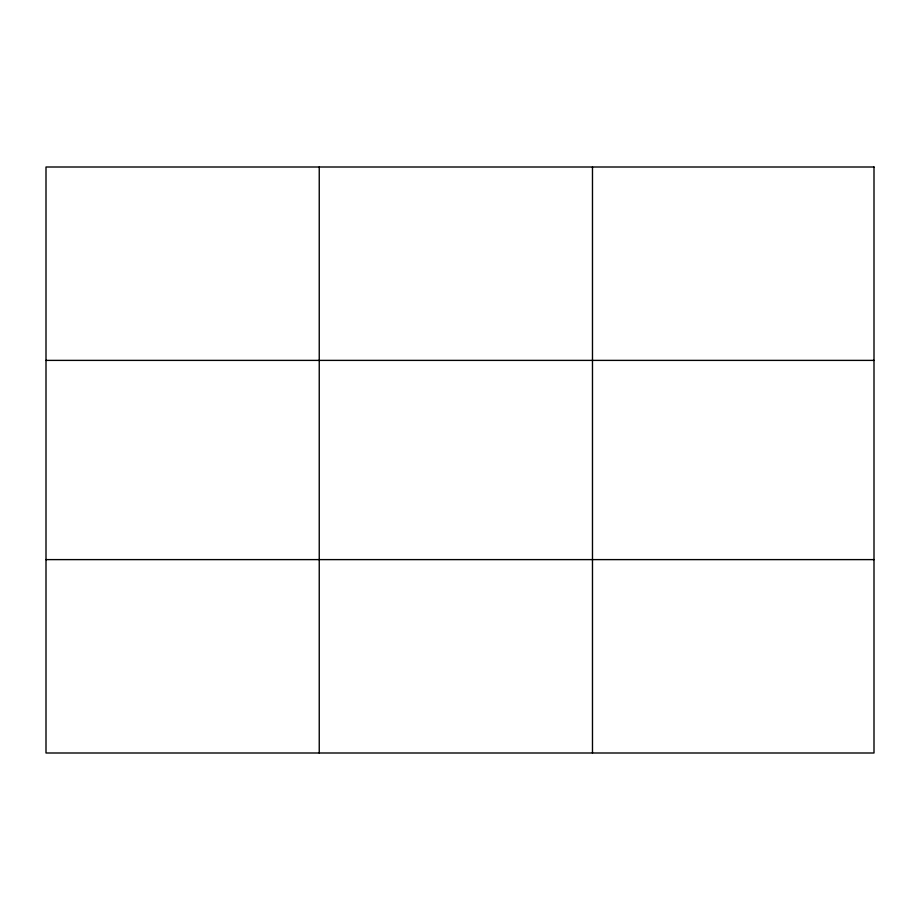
<?xml version="1.0" encoding="UTF-8"?>
<svg xmlns="http://www.w3.org/2000/svg" width="920" height="920" viewBox="0 0 920 920"><rect width="100%" height="100%" fill="white"/><g stroke="black" fill="none" stroke-linecap="round" stroke-linejoin="round"><path stroke-width="1.38" d="M319.24 167.003L319.24 752.997M592.48 167.003L592.48 752.997M46 360.387L874 360.387M46 559.613L874 559.613M874 167.003L874 752.997L46 752.997L46 167.003L874 167.003"/></g></svg>
